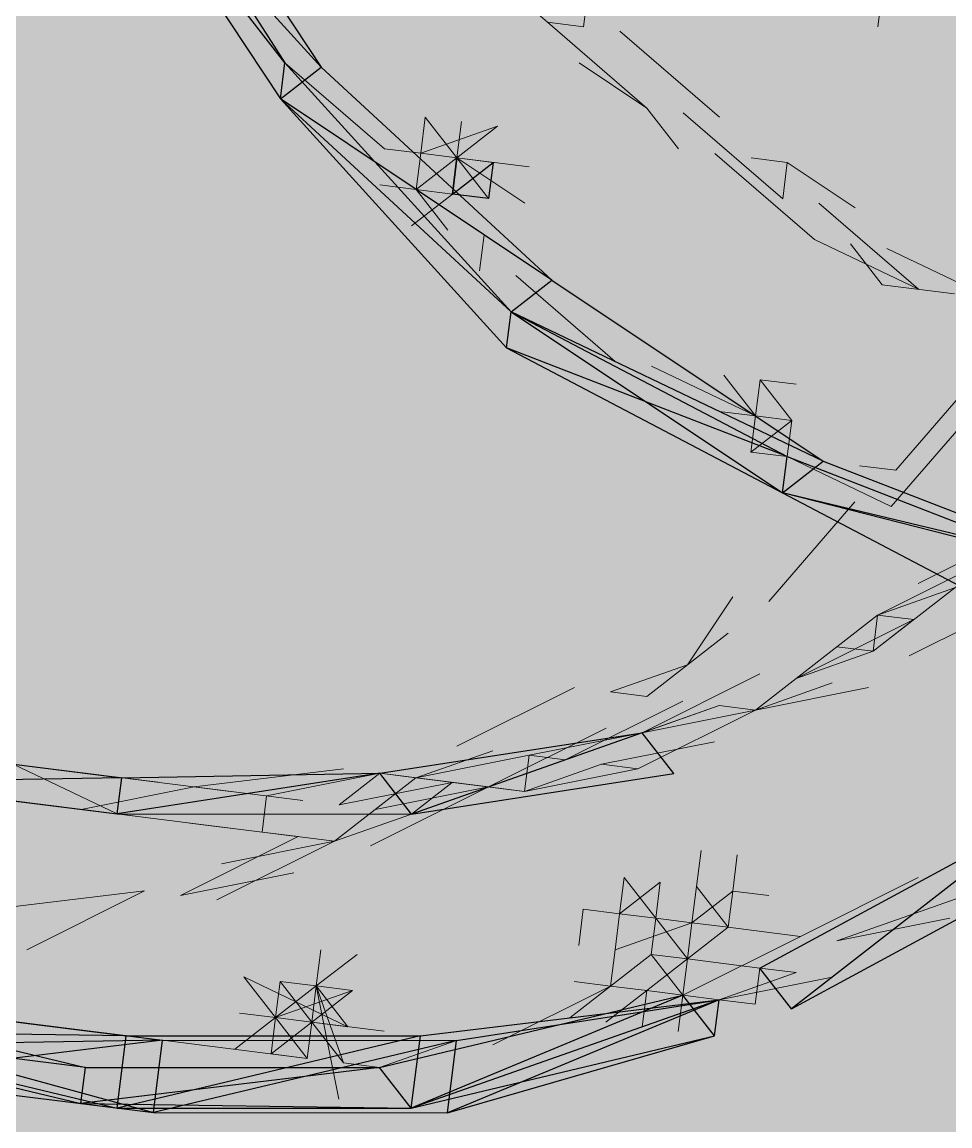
# Model space of a CAD drawing. Header units: metres. Extents: x -4 to 509425, y 7549 to 4732445.
# Drawn here: x 475995.3535 to 475995.5688, y 4719727.1808 to 4719727.4369 of the extents above; entities that cross this region are included whole.
import ezdxf

# ---------------------------------------------------------------- set-up
doc = ezdxf.new("R2010")
doc.units = ezdxf.units.M
doc.header["$LTSCALE"] = 0.01
doc.header["$MEASUREMENT"] = 0
doc.layers.get('0').update_dxf_attribs({"lineweight": 0})
doc.layers.add('_SUBESTACIÓN', color=1, linetype='Continuous')
doc.layers.add('SUBESTACION LA VID', color=253, linetype='Continuous')

# ---------------------------------------------------------------- blocks, each defined once
blk = doc.blocks.new('A$Cfff6051d')
at = {"layer": 'SUBESTACION LA VID', "lineweight": 0}
for p, q in [((475995.45228, 4719727.45685), (475995.47537, 4719727.43689)), ((475995.49217, 4719727.43478), (475995.51527, 4719727.41482)), ((475995.43756, 4719727.4075), (475995.41447, 4719727.42746)), ((475995.44596, 4719727.40645), (475995.44702, 4719727.41485)), ((475995.50687, 4719727.41587), (475995.52997, 4719727.39591)), ((475995.45436, 4719727.40539), (475995.45542, 4719727.41379)), ((475995.45436, 4719727.40539), (475995.45542, 4719727.41379)), ((475995.45542, 4719727.41379), (475995.45436, 4719727.40539)), ((475995.51422, 4719727.40642), (475995.53731, 4719727.38646)), ((475995.44386, 4719727.38964), (475995.45331, 4719727.39699)), ((475995.44491, 4719727.39805), (475995.45331, 4719727.39699)), ((475995.45331, 4719727.39699), (475995.45331, 4719727.39699)), ((475995.45331, 4719727.39699), (475995.45331, 4719727.39699)), ((475995.45331, 4719727.39699), (475995.45331, 4719727.39699)), ((475995.53837, 4719727.39486), (475995.56146, 4719727.3749)), ((475995.53731, 4719727.38646), (475995.56146, 4719727.3749)), ((475995.55411, 4719727.38435), (475995.57826, 4719727.37279)), ((475995.4911, 4719727.35812), (475995.468, 4719727.37808)), ((475995.52365, 4719727.34551), (475995.5247, 4719727.35391)), ((475995.5331, 4719727.35286), (475995.5331, 4719727.35286)), ((475995.55514, 4719727.3245), (475995.5751, 4719727.34759)), ((475995.53099, 4719727.33606), (475995.53205, 4719727.34446)), ((475995.53099, 4719727.33606), (475995.53099, 4719727.33606)), ((475995.53099, 4719727.33606), (475995.53099, 4719727.33606)), ((475995.55514, 4719727.3245), (475995.53099, 4719727.33606)), ((475995.52678, 4719727.30246), (475995.54674, 4719727.32555)), ((475995.52678, 4719727.30246), (475995.54674, 4719727.32555)), ((475995.56143, 4719727.30664), (475995.58875, 4719727.32028)), ((475995.55093, 4719727.2909), (475995.57929, 4719727.31294)), ((475995.55198, 4719727.2993), (475995.57929, 4719727.31294)), ((475995.56983, 4719727.30559), (475995.55198, 4719727.2993)), ((475995.55933, 4719727.28984), (475995.58664, 4719727.30348)), ((475995.53308, 4719727.2846), (475995.56038, 4719727.29824)), ((475995.53308, 4719727.2846), (475995.56038, 4719727.29824)), ((475995.52362, 4719727.27725), (475995.54253, 4719727.29195)), ((475995.55093, 4719727.2909), (475995.54253, 4719727.29195)), ((475995.49737, 4719727.27201), (475995.52468, 4719727.28566)), ((475995.45431, 4719727.26888), (475995.48162, 4719727.28252)), ((475995.54148, 4719727.28355), (475995.52362, 4719727.27725)), ((475995.52362, 4719727.27725), (475995.54988, 4719727.2825)), ((475995.47952, 4719727.26572), (475995.50682, 4719727.27936)), ((475995.47952, 4719727.26572), (475995.51522, 4719727.27831)), ((475995.49632, 4719727.26361), (475995.52362, 4719727.27725)), ((475995.49737, 4719727.27201), (475995.51522, 4719727.27831)), ((475995.49737, 4719727.27201), (475995.52362, 4719727.27725)), ((475995.49737, 4719727.27201), (475995.52362, 4719727.27725)), ((475995.49737, 4719727.27201), (475995.52362, 4719727.27725)), ((475995.46166, 4719727.25943), (475995.48897, 4719727.27307)), ((475995.47111, 4719727.26677), (475995.49737, 4719727.27201)), ((475995.47111, 4719727.26677), (475995.49737, 4719727.27201)), ((475995.47111, 4719727.26677), (475995.49737, 4719727.27201)), ((475995.49737, 4719727.27201), (475995.49737, 4719727.27201)), ((475995.48792, 4719727.26467), (475995.51417, 4719727.26991)), ((475995.3598, 4719727.26366), (475995.38501, 4719727.2605)), ((475995.39341, 4719727.25945), (475995.42806, 4719727.26364)), ((475995.47006, 4719727.25837), (475995.48792, 4719727.26467)), ((475995.48792, 4719727.26467), (475995.47006, 4719727.25837)), ((475995.47006, 4719727.25837), (475995.49632, 4719727.26361)), ((475995.48792, 4719727.26467), (475995.49632, 4719727.26361)), ((475995.36821, 4719727.26261), (475995.40181, 4719727.2584)), ((475995.42595, 4719727.24684), (475995.44486, 4719727.26153)), ((475995.36715, 4719727.25421), (475995.39341, 4719727.25945)), ((475995.39341, 4719727.25945), (475995.41861, 4719727.25629)), ((475995.42701, 4719727.25524), (475995.45326, 4719727.26048)), ((475995.42701, 4719727.25524), (475995.45326, 4719727.26048)), ((475995.43435, 4719727.24579), (475995.46166, 4719727.25943)), ((475995.43435, 4719727.24579), (475995.46166, 4719727.25943)), ((475995.43541, 4719727.25419), (475995.46166, 4719727.25943)), ((475995.45326, 4719727.26048), (475995.45326, 4719727.26048)), ((475995.46166, 4719727.25943), (475995.46166, 4719727.25943)), ((475995.35035, 4719727.25632), (475995.37555, 4719727.25316)), ((475995.35035, 4719727.25632), (475995.38395, 4719727.2521)), ((475995.39235, 4719727.25105), (475995.42595, 4719727.24684)), ((475995.39025, 4719727.23425), (475995.41755, 4719727.24789)), ((475995.39865, 4719727.2332), (475995.42595, 4719727.24684)), ((475995.3997, 4719727.2416), (475995.42595, 4719727.24684)), ((475995.51101, 4719727.24471), (475995.50996, 4719727.23631)), ((475995.39025, 4719727.23425), (475995.4165, 4719727.23949)), ((475995.56141, 4719727.23839), (475995.5341, 4719727.22475)), ((475995.34719, 4719727.23112), (475995.38185, 4719727.2353)), ((475995.35454, 4719727.22166), (475995.38185, 4719727.2353)), ((475995.4921, 4719727.23001), (475995.50156, 4719727.23736)), ((475995.5005, 4719727.22896), (475995.50156, 4719727.23736)), ((475995.5089, 4719727.22791), (475995.50996, 4719727.23631)), ((475995.5089, 4719727.22791), (475995.51836, 4719727.23525)), ((475995.5425, 4719727.22369), (475995.57821, 4719727.23628)), ((475995.49105, 4719727.22161), (475995.5089, 4719727.22791)), ((475995.5005, 4719727.22896), (475995.4921, 4719727.23001)), ((475995.5089, 4719727.22791), (475995.5005, 4719727.22896)), ((475995.5089, 4719727.22791), (475995.5089, 4719727.22791)), ((475995.5089, 4719727.22791), (475995.5089, 4719727.22791)), ((475995.5089, 4719727.22791), (475995.5089, 4719727.22791)), ((475995.5173, 4719727.22685), (475995.5089, 4719727.22791)), ((475995.5089, 4719727.22791), (475995.5089, 4719727.22791)), ((475995.5089, 4719727.22791), (475995.5089, 4719727.22791)), ((475995.5425, 4719727.22369), (475995.56876, 4719727.22894)), ((475995.5425, 4719727.22369), (475995.56876, 4719727.22894)), ((475995.56876, 4719727.22894), (475995.5425, 4719727.22369)), ((475995.5173, 4719727.22685), (475995.5173, 4719727.22685)), ((475995.5341, 4719727.22475), (475995.5068, 4719727.21111)), ((475995.42174, 4719727.21324), (475995.42279, 4719727.22164)), ((475995.4984, 4719727.21216), (475995.50785, 4719727.21951)), ((475995.5068, 4719727.21111), (475995.50785, 4719727.21951)), ((475995.51625, 4719727.21845), (475995.51625, 4719727.21845)), ((475995.51625, 4719727.21845), (475995.51625, 4719727.21845)), ((475995.51625, 4719727.21845), (475995.52465, 4719727.2174)), ((475995.51625, 4719727.21845), (475995.51625, 4719727.21845)), ((475995.51625, 4719727.21845), (475995.52465, 4719727.2174)), ((475995.52465, 4719727.2174), (475995.53305, 4719727.21635)), ((475995.5152, 4719727.21005), (475995.53305, 4719727.21635)), ((475995.5152, 4719727.21005), (475995.53305, 4719727.21635)), ((475995.5152, 4719727.21005), (475995.53305, 4719727.21635)), ((475995.53305, 4719727.21635), (475995.5152, 4719727.21005)), ((475995.5152, 4719727.21005), (475995.54145, 4719727.21529)), ((475995.41334, 4719727.21429), (475995.41229, 4719727.20589)), ((475995.41229, 4719727.20589), (475995.41334, 4719727.21429)), ((475995.41229, 4719727.20589), (475995.42174, 4719727.21324)), ((475995.42174, 4719727.21324), (475995.42174, 4719727.21324)), ((475995.49, 4719727.21321), (475995.46269, 4719727.19957)), ((475995.4984, 4719727.21216), (475995.4984, 4719727.21216)), ((475995.5152, 4719727.21005), (475995.5236, 4719727.209)), ((475995.36083, 4719727.20381), (475995.34403, 4719727.20592)), ((475995.41229, 4719727.20589), (475995.42909, 4719727.20378)), ((475995.41963, 4719727.19644), (475995.42069, 4719727.20484)), ((475995.48894, 4719727.20481), (475995.48894, 4719727.20481)), ((475995.37763, 4719727.2017), (475995.36083, 4719727.20381)), ((475995.49734, 4719727.20376), (475995.49734, 4719727.20376)), ((475995.41963, 4719727.19644), (475995.38603, 4719727.20065)), ((475995.41963, 4719727.19644), (475995.41963, 4719727.19644))]:
    blk.add_line(p, q, dxfattribs=at)
for points in [[(475995.46173, 4719727.46419), (475995.48483, 4719727.44423), (475995.48377, 4719727.43583)], [(475995.51949, 4719727.44842), (475995.55309, 4719727.44421), (475995.55203, 4719727.43581)], [(475995.48377, 4719727.43583), (475995.47537, 4719727.43689), (475995.49847, 4719727.41693)], [(475995.48377, 4719727.43583), (475995.47537, 4719727.43689), (475995.49847, 4719727.41693)], [(475995.48272, 4719727.42743), (475995.49847, 4719727.41693), (475995.50582, 4719727.40747)], [(475995.44596, 4719727.40645), (475995.44702, 4719727.41485), (475995.44596, 4719727.40645), (475995.43756, 4719727.4075)], [(475995.45436, 4719727.40539), (475995.44702, 4719727.41485), (475995.45436, 4719727.40539), (475995.44596, 4719727.40645), (475995.44491, 4719727.39805), (475995.44596, 4719727.40645)], [(475995.44596, 4719727.40645), (475995.44702, 4719727.41485), (475995.44596, 4719727.40645)], [(475995.45542, 4719727.41379), (475995.45436, 4719727.40539), (475995.44702, 4719727.41485)], [(475995.50687, 4719727.41587), (475995.52997, 4719727.39591), (475995.53102, 4719727.40431)], [(475995.46276, 4719727.40434), (475995.45436, 4719727.40539), (475995.46382, 4719727.41274), (475995.44596, 4719727.40645)], [(475995.45436, 4719727.40539), (475995.46382, 4719727.41274), (475995.45436, 4719727.40539), (475995.46382, 4719727.41274)], [(475995.45436, 4719727.40539), (475995.44596, 4719727.40645), (475995.45436, 4719727.40539), (475995.44491, 4719727.39805)], [(475995.45436, 4719727.40539), (475995.44491, 4719727.39805), (475995.45331, 4719727.39699), (475995.44491, 4719727.39805)], [(475995.45331, 4719727.39699), (475995.45436, 4719727.40539), (475995.45331, 4719727.39699)], [(475995.45436, 4719727.40539), (475995.46171, 4719727.39594), (475995.45436, 4719727.40539), (475995.46171, 4719727.39594)], [(475995.47011, 4719727.39489), (475995.45436, 4719727.40539), (475995.47116, 4719727.40329)], [(475995.45436, 4719727.40539), (475995.46171, 4719727.39594), (475995.45436, 4719727.40539)], [(475995.52262, 4719727.40537), (475995.53102, 4719727.40431), (475995.54677, 4719727.39381)], [(475995.44491, 4719727.39805), (475995.43651, 4719727.3991), (475995.44491, 4719727.39805)], [(475995.45226, 4719727.38859), (475995.44491, 4719727.39805), (475995.45331, 4719727.39699)], [(475995.4596, 4719727.37914), (475995.46066, 4719727.38754), (475995.44491, 4719727.39805)], [(475995.54571, 4719727.38541), (475995.55306, 4719727.37595), (475995.56986, 4719727.37385)], [(475995.52259, 4719727.33711), (475995.52365, 4719727.34551), (475995.4995, 4719727.35707)], [(475995.54779, 4719727.33395), (475995.55619, 4719727.3329), (475995.57615, 4719727.35599)], [(475995.5163, 4719727.35496), (475995.52365, 4719727.34551), (475995.51525, 4719727.34656), (475995.52365, 4719727.34551), (475995.52259, 4719727.33711)], [(475995.53205, 4719727.34446), (475995.5247, 4719727.35391), (475995.52365, 4719727.34551), (475995.5247, 4719727.35391)], [(475995.52365, 4719727.34551), (475995.5247, 4719727.35391), (475995.52365, 4719727.34551), (475995.5247, 4719727.35391)], [(475995.5331, 4719727.35286), (475995.5247, 4719727.35391), (475995.5331, 4719727.35286)], [(475995.52365, 4719727.34551), (475995.52259, 4719727.33711), (475995.53205, 4719727.34446)], [(475995.53205, 4719727.34446), (475995.52365, 4719727.34551), (475995.53205, 4719727.34446), (475995.52365, 4719727.34551)], [(475995.52259, 4719727.33711), (475995.53205, 4719727.34446), (475995.53099, 4719727.33606), (475995.53205, 4719727.34446)], [(475995.52259, 4719727.33711), (475995.53099, 4719727.33606), (475995.53205, 4719727.34446), (475995.53099, 4719727.33606)], [(475995.49002, 4719727.28147), (475995.50788, 4719727.28776), (475995.51838, 4719727.30351)], [(475995.53308, 4719727.2846), (475995.55198, 4719727.2993), (475995.56038, 4719727.29824)], [(475995.53308, 4719727.2846), (475995.55093, 4719727.2909), (475995.55198, 4719727.2993)], [(475995.53308, 4719727.2846), (475995.55093, 4719727.2909), (475995.56038, 4719727.29824)], [(475995.49002, 4719727.28147), (475995.49842, 4719727.28041), (475995.51733, 4719727.29511)], [(475995.51522, 4719727.27831), (475995.52362, 4719727.27725), (475995.54253, 4719727.29195)], [(475995.3346, 4719727.26682), (475995.3514, 4719727.26472), (475995.36821, 4719727.26261)], [(475995.3346, 4719727.26682), (475995.35035, 4719727.25632), (475995.35875, 4719727.25526)], [(475995.43646, 4719727.26259), (475995.44486, 4719727.26153), (475995.46271, 4719727.26783)], [(475995.44486, 4719727.26153), (475995.47111, 4719727.26677), (475995.47952, 4719727.26572)], [(475995.44486, 4719727.26153), (475995.47006, 4719727.25837), (475995.47111, 4719727.26677)], [(475995.3514, 4719727.26472), (475995.37555, 4719727.25316), (475995.38395, 4719727.2521)], [(475995.46166, 4719727.25943), (475995.47006, 4719727.25837), (475995.48792, 4719727.26467)], [(475995.40915, 4719727.24895), (475995.41021, 4719727.25735), (475995.43646, 4719727.26259)], [(475995.40915, 4719727.24895), (475995.41021, 4719727.25735), (475995.43646, 4719727.26259)], [(475995.42701, 4719727.25524), (475995.43646, 4719727.26259), (475995.46166, 4719727.25943)], [(475995.42595, 4719727.24684), (475995.44381, 4719727.25313), (475995.45326, 4719727.26048)], [(475995.35875, 4719727.25526), (475995.37555, 4719727.25316), (475995.38395, 4719727.2521)], [(475995.38395, 4719727.2521), (475995.40915, 4719727.24895), (475995.41755, 4719727.24789)], [(475995.38395, 4719727.2521), (475995.40915, 4719727.24895), (475995.41755, 4719727.24789)], [(475995.52676, 4719727.2342), (475995.51836, 4719727.23525), (475995.51941, 4719727.24365), (475995.51836, 4719727.23525)], [(475995.4921, 4719727.23001), (475995.49316, 4719727.23841), (475995.4921, 4719727.23001), (475995.4837, 4719727.23106), (475995.4921, 4719727.23001), (475995.4837, 4719727.23106), (475995.48265, 4719727.22266)], [(475995.5005, 4719727.22896), (475995.50156, 4719727.23736), (475995.5005, 4719727.22896), (475995.49316, 4719727.23841)], [(475995.5089, 4719727.22791), (475995.50996, 4719727.23631), (475995.5089, 4719727.22791), (475995.50996, 4719727.23631)], [(475995.51836, 4719727.23525), (475995.5173, 4719727.22685), (475995.50996, 4719727.23631)], [(475995.5173, 4719727.22685), (475995.5257, 4719727.2258), (475995.5173, 4719727.22685), (475995.51836, 4719727.23525)], [(475995.4921, 4719727.23001), (475995.49105, 4719727.22161), (475995.49, 4719727.21321), (475995.49945, 4719727.22056)], [(475995.5089, 4719727.22791), (475995.5005, 4719727.22896), (475995.50785, 4719727.21951), (475995.49945, 4719727.22056), (475995.50785, 4719727.21951), (475995.5068, 4719727.21111)], [(475995.49945, 4719727.22056), (475995.5005, 4719727.22896), (475995.49945, 4719727.22056), (475995.5068, 4719727.21111), (475995.50785, 4719727.21951)], [(475995.49945, 4719727.22056), (475995.5005, 4719727.22896), (475995.49945, 4719727.22056)], [(475995.49945, 4719727.22056), (475995.5068, 4719727.21111), (475995.49945, 4719727.22056), (475995.50785, 4719727.21951), (475995.49945, 4719727.22056), (475995.5005, 4719727.22896), (475995.49945, 4719727.22056)], [(475995.5173, 4719727.22685), (475995.5089, 4719727.22791), (475995.50785, 4719727.21951)], [(475995.50785, 4719727.21951), (475995.5173, 4719727.22685), (475995.5089, 4719727.22791), (475995.5173, 4719727.22685)], [(475995.5173, 4719727.22685), (475995.50785, 4719727.21951), (475995.5089, 4719727.22791)], [(475995.5173, 4719727.22685), (475995.50785, 4719727.21951), (475995.5089, 4719727.22791), (475995.50785, 4719727.21951)], [(475995.5089, 4719727.22791), (475995.50785, 4719727.21951), (475995.51625, 4719727.21845), (475995.50785, 4719727.21951)], [(475995.50785, 4719727.21951), (475995.51625, 4719727.21845), (475995.50785, 4719727.21951), (475995.5173, 4719727.22685)], [(475995.5173, 4719727.22685), (475995.5257, 4719727.2258), (475995.5173, 4719727.22685)], [(475995.5257, 4719727.2258), (475995.5341, 4719727.22475), (475995.5257, 4719727.2258)], [(475995.43749, 4719727.20273), (475995.42069, 4719727.20484), (475995.43014, 4719727.21218), (475995.42174, 4719727.21324), (475995.43119, 4719727.22058)], [(475995.50785, 4719727.21951), (475995.49945, 4719727.22056), (475995.50785, 4719727.21951), (475995.5068, 4719727.21111), (475995.50785, 4719727.21951), (475995.5068, 4719727.21111)], [(475995.50785, 4719727.21951), (475995.4984, 4719727.21216), (475995.50785, 4719727.21951)], [(475995.4984, 4719727.21216), (475995.5068, 4719727.21111), (475995.50785, 4719727.21951), (475995.5068, 4719727.21111)], [(475995.5068, 4719727.21111), (475995.50785, 4719727.21951), (475995.51625, 4719727.21845), (475995.50785, 4719727.21951), (475995.51625, 4719727.21845)], [(475995.51625, 4719727.21845), (475995.50785, 4719727.21951), (475995.51625, 4719727.21845)], [(475995.5152, 4719727.21005), (475995.5236, 4719727.209), (475995.52465, 4719727.2174), (475995.5236, 4719727.209)], [(475995.51625, 4719727.21845), (475995.52465, 4719727.2174), (475995.51625, 4719727.21845)], [(475995.42069, 4719727.20484), (475995.41334, 4719727.21429), (475995.41229, 4719727.20589), (475995.40494, 4719727.21534)], [(475995.42909, 4719727.20378), (475995.40494, 4719727.21534), (475995.42909, 4719727.20378)], [(475995.41334, 4719727.21429), (475995.41229, 4719727.20589), (475995.41123, 4719727.19749), (475995.41229, 4719727.20589), (475995.41123, 4719727.19749)], [(475995.43014, 4719727.21218), (475995.41229, 4719727.20589), (475995.42174, 4719727.21324)], [(475995.42174, 4719727.21324), (475995.41334, 4719727.21429), (475995.42069, 4719727.20484)], [(475995.42174, 4719727.21324), (475995.41334, 4719727.21429), (475995.42069, 4719727.20484)], [(475995.42069, 4719727.20484), (475995.42803, 4719727.19538), (475995.42174, 4719727.21324), (475995.42909, 4719727.20378)], [(475995.43014, 4719727.21218), (475995.42069, 4719727.20484), (475995.42174, 4719727.21324), (475995.42069, 4719727.20484)], [(475995.42069, 4719727.20484), (475995.43014, 4719727.21218), (475995.42069, 4719727.20484)], [(475995.42069, 4719727.20484), (475995.42909, 4719727.20378), (475995.42069, 4719727.20484), (475995.43014, 4719727.21218), (475995.42069, 4719727.20484)], [(475995.42174, 4719727.21324), (475995.42698, 4719727.18698), (475995.42174, 4719727.21324)], [(475995.4816, 4719727.21426), (475995.49, 4719727.21321), (475995.48054, 4719727.20586), (475995.49, 4719727.21321)], [(475995.49, 4719727.21321), (475995.4984, 4719727.21216), (475995.48894, 4719727.20481)], [(475995.4984, 4719727.21216), (475995.49, 4719727.21321), (475995.4984, 4719727.21216)], [(475995.49734, 4719727.20376), (475995.4984, 4719727.21216), (475995.49734, 4719727.20376)], [(475995.5068, 4719727.21111), (475995.50574, 4719727.20271), (475995.5068, 4719727.21111), (475995.50574, 4719727.20271)], [(475995.50574, 4719727.20271), (475995.5068, 4719727.21111), (475995.50574, 4719727.20271)], [(475995.5152, 4719727.21005), (475995.5068, 4719727.21111), (475995.5152, 4719727.21005), (475995.5068, 4719727.21111)], [(475995.41229, 4719727.20589), (475995.40283, 4719727.19854), (475995.41229, 4719727.20589), (475995.41123, 4719727.19749), (475995.41963, 4719727.19644), (475995.41229, 4719727.20589), (475995.41963, 4719727.19644), (475995.42069, 4719727.20484)], [(475995.40389, 4719727.20694), (475995.41229, 4719727.20589), (475995.40389, 4719727.20694)], [(475995.41229, 4719727.20589), (475995.42069, 4719727.20484), (475995.41123, 4719727.19749)], [(475995.42069, 4719727.20484), (475995.41123, 4719727.19749), (475995.42069, 4719727.20484), (475995.41963, 4719727.19644), (475995.42069, 4719727.20484), (475995.42803, 4719727.19538)], [(475995.42069, 4719727.20484), (475995.41963, 4719727.19644), (475995.42069, 4719727.20484)], [(475995.42803, 4719727.19538), (475995.42069, 4719727.20484), (475995.42909, 4719727.20378)], [(475995.45429, 4719727.20062), (475995.43643, 4719727.19433), (475995.42803, 4719727.19538)]]:
    blk.add_lwpolyline(points, dxfattribs=at)
at = {"layer": 'SUBESTACION LA VID'}
blk.add_lwpolyline([(475995.45331, 4719727.39699), (475995.46276, 4719727.40434), (475995.46171, 4719727.39594)], close=True, dxfattribs=at)
for points, knots in [([(475995.37984, 4719727.49153), (475995.37984, 4719727.49153), (475995.37038, 4719727.48418), (475995.37038, 4719727.48418), (475995.37038, 4719727.48418), (475995.42287, 4719727.4264), (475995.42287, 4719727.4264), (475995.42287, 4719727.4264), (475995.37984, 4719727.49153), (475995.37984, 4719727.49153)], [0, 0, 0, 0, 1, 1, 1, 2, 2, 2, 3, 3, 3, 3]), ([(475995.37878, 4719727.48313), (475995.37878, 4719727.48313), (475995.37038, 4719727.48418), (475995.37038, 4719727.48418), (475995.37038, 4719727.48418), (475995.41447, 4719727.42746), (475995.41447, 4719727.42746), (475995.41447, 4719727.42746), (475995.37878, 4719727.48313), (475995.37878, 4719727.48313)], [0, 0, 0, 0, 1, 1, 1, 2, 2, 2, 3, 3, 3, 3]), ([(475995.37038, 4719727.48418), (475995.37038, 4719727.48418), (475995.41447, 4719727.42746), (475995.41447, 4719727.42746), (475995.41447, 4719727.42746), (475995.41342, 4719727.41906), (475995.41342, 4719727.41906), (475995.41342, 4719727.41906), (475995.37038, 4719727.48418), (475995.37038, 4719727.48418)], [0, 0, 0, 0, 1, 1, 1, 2, 2, 2, 3, 3, 3, 3]), ([(475995.37038, 4719727.48418), (475995.37038, 4719727.48418), (475995.42287, 4719727.4264), (475995.42287, 4719727.4264), (475995.42287, 4719727.4264), (475995.41342, 4719727.41906), (475995.41342, 4719727.41906), (475995.41342, 4719727.41906), (475995.37038, 4719727.48418), (475995.37038, 4719727.48418)], [0, 0, 0, 0, 1, 1, 1, 2, 2, 2, 3, 3, 3, 3]), ([(475995.41447, 4719727.42746), (475995.41447, 4719727.42746), (475995.41342, 4719727.41906), (475995.41342, 4719727.41906), (475995.41342, 4719727.41906), (475995.46695, 4719727.36968), (475995.46695, 4719727.36968), (475995.46695, 4719727.36968), (475995.41447, 4719727.42746), (475995.41447, 4719727.42746)], [0, 0, 0, 0, 1, 1, 1, 2, 2, 2, 3, 3, 3, 3]), ([(475995.42287, 4719727.4264), (475995.42287, 4719727.4264), (475995.41342, 4719727.41906), (475995.41342, 4719727.41906), (475995.41342, 4719727.41906), (475995.4764, 4719727.37703), (475995.4764, 4719727.37703), (475995.4764, 4719727.37703), (475995.42287, 4719727.4264), (475995.42287, 4719727.4264)], [0, 0, 0, 0, 1, 1, 1, 2, 2, 2, 3, 3, 3, 3]), ([(475995.41342, 4719727.41906), (475995.41342, 4719727.41906), (475995.46695, 4719727.36968), (475995.46695, 4719727.36968), (475995.46695, 4719727.36968), (475995.4659, 4719727.36128), (475995.4659, 4719727.36128), (475995.4659, 4719727.36128), (475995.41342, 4719727.41906), (475995.41342, 4719727.41906)], [0, 0, 0, 0, 1, 1, 1, 2, 2, 2, 3, 3, 3, 3]), ([(475995.41342, 4719727.41906), (475995.41342, 4719727.41906), (475995.4764, 4719727.37703), (475995.4764, 4719727.37703), (475995.4764, 4719727.37703), (475995.46695, 4719727.36968), (475995.46695, 4719727.36968), (475995.46695, 4719727.36968), (475995.41342, 4719727.41906), (475995.41342, 4719727.41906)], [0, 0, 0, 0, 1, 1, 1, 2, 2, 2, 3, 3, 3, 3]), ([(475995.45436, 4719727.40539), (475995.45436, 4719727.40539), (475995.45331, 4719727.39699), (475995.45331, 4719727.39699), (475995.45331, 4719727.39699), (475995.45436, 4719727.40539), (475995.45436, 4719727.40539)], [0, 0, 0, 0, 1, 1, 1, 2, 2, 2, 2]), ([(475995.4764, 4719727.37703), (475995.4764, 4719727.37703), (475995.46695, 4719727.36968), (475995.46695, 4719727.36968), (475995.46695, 4719727.36968), (475995.53939, 4719727.33501), (475995.53939, 4719727.33501), (475995.53939, 4719727.33501), (475995.4764, 4719727.37703), (475995.4764, 4719727.37703)], [0, 0, 0, 0, 1, 1, 1, 2, 2, 2, 3, 3, 3, 3]), ([(475995.46695, 4719727.36968), (475995.46695, 4719727.36968), (475995.4659, 4719727.36128), (475995.4659, 4719727.36128), (475995.4659, 4719727.36128), (475995.53099, 4719727.33606), (475995.53099, 4719727.33606), (475995.53099, 4719727.33606), (475995.46695, 4719727.36968), (475995.46695, 4719727.36968)], [0, 0, 0, 0, 1, 1, 1, 2, 2, 2, 3, 3, 3, 3]), ([(475995.46695, 4719727.36968), (475995.46695, 4719727.36968), (475995.53939, 4719727.33501), (475995.53939, 4719727.33501), (475995.53939, 4719727.33501), (475995.52994, 4719727.32766), (475995.52994, 4719727.32766), (475995.52994, 4719727.32766), (475995.46695, 4719727.36968), (475995.46695, 4719727.36968)], [0, 0, 0, 0, 1, 1, 1, 2, 2, 2, 3, 3, 3, 3]), ([(475995.4659, 4719727.36128), (475995.4659, 4719727.36128), (475995.53099, 4719727.33606), (475995.53099, 4719727.33606), (475995.53099, 4719727.33606), (475995.52994, 4719727.32766), (475995.52994, 4719727.32766), (475995.52994, 4719727.32766), (475995.4659, 4719727.36128), (475995.4659, 4719727.36128)], [0, 0, 0, 0, 1, 1, 1, 2, 2, 2, 3, 3, 3, 3]), ([(475995.53099, 4719727.33606), (475995.53099, 4719727.33606), (475995.52994, 4719727.32766), (475995.52994, 4719727.32766), (475995.52994, 4719727.32766), (475995.59609, 4719727.31083), (475995.59609, 4719727.31083), (475995.59609, 4719727.31083), (475995.53099, 4719727.33606), (475995.53099, 4719727.33606)], [0, 0, 0, 0, 1, 1, 1, 2, 2, 2, 3, 3, 3, 3]), ([(475995.53939, 4719727.33501), (475995.53939, 4719727.33501), (475995.52994, 4719727.32766), (475995.52994, 4719727.32766), (475995.52994, 4719727.32766), (475995.60449, 4719727.30978), (475995.60449, 4719727.30978), (475995.60449, 4719727.30978), (475995.53939, 4719727.33501), (475995.53939, 4719727.33501)], [0, 0, 0, 0, 1, 1, 1, 2, 2, 2, 3, 3, 3, 3]), ([(475995.52994, 4719727.32766), (475995.52994, 4719727.32766), (475995.59609, 4719727.31083), (475995.59609, 4719727.31083), (475995.59609, 4719727.31083), (475995.59399, 4719727.29403), (475995.59399, 4719727.29403), (475995.59399, 4719727.29403), (475995.52994, 4719727.32766), (475995.52994, 4719727.32766)], [0, 0, 0, 0, 1, 1, 1, 2, 2, 2, 3, 3, 3, 3]), ([(475995.52994, 4719727.32766), (475995.52994, 4719727.32766), (475995.60449, 4719727.30978), (475995.60449, 4719727.30978), (475995.60449, 4719727.30978), (475995.59399, 4719727.29403), (475995.59399, 4719727.29403), (475995.59399, 4719727.29403), (475995.52994, 4719727.32766), (475995.52994, 4719727.32766)], [0, 0, 0, 0, 1, 1, 1, 2, 2, 2, 3, 3, 3, 3]), ([(475995.43646, 4719727.26259), (475995.43646, 4719727.26259), (475995.44381, 4719727.25313), (475995.44381, 4719727.25313), (475995.44381, 4719727.25313), (475995.49737, 4719727.27201), (475995.49737, 4719727.27201), (475995.49737, 4719727.27201), (475995.43646, 4719727.26259), (475995.43646, 4719727.26259)], [0, 0, 0, 0, 1, 1, 1, 2, 2, 2, 3, 3, 3, 3]), ([(475995.44381, 4719727.25313), (475995.44381, 4719727.25313), (475995.49737, 4719727.27201), (475995.49737, 4719727.27201), (475995.49737, 4719727.27201), (475995.50472, 4719727.26256), (475995.50472, 4719727.26256), (475995.50472, 4719727.26256), (475995.44381, 4719727.25313), (475995.44381, 4719727.25313)], [0, 0, 0, 0, 1, 1, 1, 2, 2, 2, 3, 3, 3, 3]), ([(475995.3178, 4719727.26893), (475995.3178, 4719727.26893), (475995.31675, 4719727.26053), (475995.31675, 4719727.26053), (475995.31675, 4719727.26053), (475995.37661, 4719727.26156), (475995.37661, 4719727.26156), (475995.37661, 4719727.26156), (475995.3178, 4719727.26893), (475995.3178, 4719727.26893)], [0, 0, 0, 0, 1, 1, 1, 2, 2, 2, 3, 3, 3, 3]), ([(475995.31675, 4719727.26053), (475995.31675, 4719727.26053), (475995.37661, 4719727.26156), (475995.37661, 4719727.26156), (475995.37661, 4719727.26156), (475995.37555, 4719727.25316), (475995.37555, 4719727.25316), (475995.37555, 4719727.25316), (475995.31675, 4719727.26053), (475995.31675, 4719727.26053)], [0, 0, 0, 0, 1, 1, 1, 2, 2, 2, 3, 3, 3, 3]), ([(475995.37661, 4719727.26156), (475995.37661, 4719727.26156), (475995.37555, 4719727.25316), (475995.37555, 4719727.25316), (475995.37555, 4719727.25316), (475995.43646, 4719727.26259), (475995.43646, 4719727.26259), (475995.43646, 4719727.26259), (475995.37661, 4719727.26156), (475995.37661, 4719727.26156)], [0, 0, 0, 0, 1, 1, 1, 2, 2, 2, 3, 3, 3, 3]), ([(475995.37555, 4719727.25316), (475995.37555, 4719727.25316), (475995.43646, 4719727.26259), (475995.43646, 4719727.26259), (475995.43646, 4719727.26259), (475995.44381, 4719727.25313), (475995.44381, 4719727.25313), (475995.44381, 4719727.25313), (475995.37555, 4719727.25316), (475995.37555, 4719727.25316)], [0, 0, 0, 0, 1, 1, 1, 2, 2, 2, 3, 3, 3, 3]), ([(475995.52465, 4719727.2174), (475995.52465, 4719727.2174), (475995.532, 4719727.20795), (475995.532, 4719727.20795), (475995.532, 4719727.20795), (475995.58872, 4719727.25203), (475995.58872, 4719727.25203), (475995.58872, 4719727.25203), (475995.52465, 4719727.2174), (475995.52465, 4719727.2174)], [0, 0, 0, 0, 1, 1, 1, 2, 2, 2, 3, 3, 3, 3]), ([(475995.532, 4719727.20795), (475995.532, 4719727.20795), (475995.58872, 4719727.25203), (475995.58872, 4719727.25203), (475995.58872, 4719727.25203), (475995.59607, 4719727.24258), (475995.59607, 4719727.24258), (475995.59607, 4719727.24258), (475995.532, 4719727.20795), (475995.532, 4719727.20795)], [0, 0, 0, 0, 1, 1, 1, 2, 2, 2, 3, 3, 3, 3]), ([(475995.29363, 4719727.21223), (475995.29363, 4719727.21223), (475995.29258, 4719727.20383), (475995.29258, 4719727.20383), (475995.29258, 4719727.20383), (475995.36818, 4719727.19436), (475995.36818, 4719727.19436), (475995.36818, 4719727.19436), (475995.29363, 4719727.21223), (475995.29363, 4719727.21223)], [0, 0, 0, 0, 1, 1, 1, 2, 2, 2, 3, 3, 3, 3]), ([(475995.30203, 4719727.21118), (475995.30203, 4719727.21118), (475995.30098, 4719727.20278), (475995.30098, 4719727.20278), (475995.30098, 4719727.20278), (475995.37763, 4719727.2017), (475995.37763, 4719727.2017), (475995.37763, 4719727.2017), (475995.30203, 4719727.21118), (475995.30203, 4719727.21118)], [0, 0, 0, 0, 1, 1, 1, 2, 2, 2, 3, 3, 3, 3]), ([(475995.43643, 4719727.19433), (475995.43643, 4719727.19433), (475995.44378, 4719727.18488), (475995.44378, 4719727.18488), (475995.44378, 4719727.18488), (475995.5068, 4719727.21111), (475995.5068, 4719727.21111), (475995.5068, 4719727.21111), (475995.43643, 4719727.19433), (475995.43643, 4719727.19433)], [0, 0, 0, 0, 1, 1, 1, 2, 2, 2, 3, 3, 3, 3]), ([(475995.44378, 4719727.18488), (475995.44378, 4719727.18488), (475995.5068, 4719727.21111), (475995.5068, 4719727.21111), (475995.5068, 4719727.21111), (475995.51414, 4719727.20165), (475995.51414, 4719727.20165), (475995.51414, 4719727.20165), (475995.44378, 4719727.18488), (475995.44378, 4719727.18488)], [0, 0, 0, 0, 1, 1, 1, 2, 2, 2, 3, 3, 3, 3]), ([(475995.44589, 4719727.20168), (475995.44589, 4719727.20168), (475995.44378, 4719727.18488), (475995.44378, 4719727.18488), (475995.44378, 4719727.18488), (475995.5152, 4719727.21005), (475995.5152, 4719727.21005), (475995.5152, 4719727.21005), (475995.44589, 4719727.20168), (475995.44589, 4719727.20168)], [0, 0, 0, 0, 1, 1, 1, 2, 2, 2, 3, 3, 3, 3]), ([(475995.44378, 4719727.18488), (475995.44378, 4719727.18488), (475995.5152, 4719727.21005), (475995.5152, 4719727.21005), (475995.5152, 4719727.21005), (475995.51414, 4719727.20165), (475995.51414, 4719727.20165), (475995.51414, 4719727.20165), (475995.44378, 4719727.18488), (475995.44378, 4719727.18488)], [0, 0, 0, 0, 1, 1, 1, 2, 2, 2, 3, 3, 3, 3]), ([(475995.45429, 4719727.20062), (475995.45429, 4719727.20062), (475995.45218, 4719727.18382), (475995.45218, 4719727.18382), (475995.45218, 4719727.18382), (475995.5152, 4719727.21005), (475995.5152, 4719727.21005), (475995.5152, 4719727.21005), (475995.45429, 4719727.20062), (475995.45429, 4719727.20062)], [0, 0, 0, 0, 1, 1, 1, 2, 2, 2, 3, 3, 3, 3]), ([(475995.45218, 4719727.18382), (475995.45218, 4719727.18382), (475995.5152, 4719727.21005), (475995.5152, 4719727.21005), (475995.5152, 4719727.21005), (475995.51414, 4719727.20165), (475995.51414, 4719727.20165), (475995.51414, 4719727.20165), (475995.45218, 4719727.18382), (475995.45218, 4719727.18382)], [0, 0, 0, 0, 1, 1, 1, 2, 2, 2, 3, 3, 3, 3]), ([(475995.45429, 4719727.20062), (475995.45429, 4719727.20062), (475995.45218, 4719727.18382), (475995.45218, 4719727.18382), (475995.45218, 4719727.18382), (475995.5152, 4719727.21005), (475995.5152, 4719727.21005), (475995.5152, 4719727.21005), (475995.45429, 4719727.20062), (475995.45429, 4719727.20062)], [0, 0, 0, 0, 1, 1, 1, 2, 2, 2, 3, 3, 3, 3]), ([(475995.45218, 4719727.18382), (475995.45218, 4719727.18382), (475995.5152, 4719727.21005), (475995.5152, 4719727.21005), (475995.5152, 4719727.21005), (475995.51414, 4719727.20165), (475995.51414, 4719727.20165), (475995.51414, 4719727.20165), (475995.45218, 4719727.18382), (475995.45218, 4719727.18382)], [0, 0, 0, 0, 1, 1, 1, 2, 2, 2, 3, 3, 3, 3]), ([(475995.31883, 4719727.20907), (475995.31883, 4719727.20907), (475995.31672, 4719727.19227), (475995.31672, 4719727.19227), (475995.31672, 4719727.19227), (475995.38603, 4719727.20065), (475995.38603, 4719727.20065), (475995.38603, 4719727.20065), (475995.31883, 4719727.20907), (475995.31883, 4719727.20907)], [0, 0, 0, 0, 1, 1, 1, 2, 2, 2, 3, 3, 3, 3]), ([(475995.32723, 4719727.20802), (475995.32723, 4719727.20802), (475995.32618, 4719727.19962), (475995.32618, 4719727.19962), (475995.32618, 4719727.19962), (475995.38603, 4719727.20065), (475995.38603, 4719727.20065), (475995.38603, 4719727.20065), (475995.32723, 4719727.20802), (475995.32723, 4719727.20802)], [0, 0, 0, 0, 1, 1, 1, 2, 2, 2, 3, 3, 3, 3]), ([(475995.29258, 4719727.20383), (475995.29258, 4719727.20383), (475995.36818, 4719727.19436), (475995.36818, 4719727.19436), (475995.36818, 4719727.19436), (475995.36713, 4719727.18595), (475995.36713, 4719727.18595), (475995.36713, 4719727.18595), (475995.29258, 4719727.20383), (475995.29258, 4719727.20383)], [0, 0, 0, 0, 1, 1, 1, 2, 2, 2, 3, 3, 3, 3]), ([(475995.30098, 4719727.20278), (475995.30098, 4719727.20278), (475995.37763, 4719727.2017), (475995.37763, 4719727.2017), (475995.37763, 4719727.2017), (475995.37553, 4719727.1849), (475995.37553, 4719727.1849), (475995.37553, 4719727.1849), (475995.30098, 4719727.20278), (475995.30098, 4719727.20278)], [0, 0, 0, 0, 1, 1, 1, 2, 2, 2, 3, 3, 3, 3]), ([(475995.31672, 4719727.19227), (475995.31672, 4719727.19227), (475995.38603, 4719727.20065), (475995.38603, 4719727.20065), (475995.38603, 4719727.20065), (475995.38393, 4719727.18385), (475995.38393, 4719727.18385), (475995.38393, 4719727.18385), (475995.31672, 4719727.19227), (475995.31672, 4719727.19227)], [0, 0, 0, 0, 1, 1, 1, 2, 2, 2, 3, 3, 3, 3]), ([(475995.32618, 4719727.19962), (475995.32618, 4719727.19962), (475995.38603, 4719727.20065), (475995.38603, 4719727.20065), (475995.38603, 4719727.20065), (475995.38393, 4719727.18385), (475995.38393, 4719727.18385), (475995.38393, 4719727.18385), (475995.32618, 4719727.19962), (475995.32618, 4719727.19962)], [0, 0, 0, 0, 1, 1, 1, 2, 2, 2, 3, 3, 3, 3]), ([(475995.37763, 4719727.2017), (475995.37763, 4719727.2017), (475995.37553, 4719727.1849), (475995.37553, 4719727.1849), (475995.37553, 4719727.1849), (475995.44589, 4719727.20168), (475995.44589, 4719727.20168), (475995.44589, 4719727.20168), (475995.37763, 4719727.2017), (475995.37763, 4719727.2017)], [0, 0, 0, 0, 1, 1, 1, 2, 2, 2, 3, 3, 3, 3]), ([(475995.37553, 4719727.1849), (475995.37553, 4719727.1849), (475995.44589, 4719727.20168), (475995.44589, 4719727.20168), (475995.44589, 4719727.20168), (475995.44378, 4719727.18488), (475995.44378, 4719727.18488), (475995.44378, 4719727.18488), (475995.37553, 4719727.1849), (475995.37553, 4719727.1849)], [0, 0, 0, 0, 1, 1, 1, 2, 2, 2, 3, 3, 3, 3]), ([(475995.38603, 4719727.20065), (475995.38603, 4719727.20065), (475995.38393, 4719727.18385), (475995.38393, 4719727.18385), (475995.38393, 4719727.18385), (475995.45429, 4719727.20062), (475995.45429, 4719727.20062), (475995.45429, 4719727.20062), (475995.38603, 4719727.20065), (475995.38603, 4719727.20065)], [0, 0, 0, 0, 1, 1, 1, 2, 2, 2, 3, 3, 3, 3]), ([(475995.38603, 4719727.20065), (475995.38603, 4719727.20065), (475995.38393, 4719727.18385), (475995.38393, 4719727.18385), (475995.38393, 4719727.18385), (475995.45429, 4719727.20062), (475995.45429, 4719727.20062), (475995.45429, 4719727.20062), (475995.38603, 4719727.20065), (475995.38603, 4719727.20065)], [0, 0, 0, 0, 1, 1, 1, 2, 2, 2, 3, 3, 3, 3]), ([(475995.38393, 4719727.18385), (475995.38393, 4719727.18385), (475995.45429, 4719727.20062), (475995.45429, 4719727.20062), (475995.45429, 4719727.20062), (475995.45218, 4719727.18382), (475995.45218, 4719727.18382), (475995.45218, 4719727.18382), (475995.38393, 4719727.18385), (475995.38393, 4719727.18385)], [0, 0, 0, 0, 1, 1, 1, 2, 2, 2, 3, 3, 3, 3]), ([(475995.38393, 4719727.18385), (475995.38393, 4719727.18385), (475995.45429, 4719727.20062), (475995.45429, 4719727.20062), (475995.45429, 4719727.20062), (475995.45218, 4719727.18382), (475995.45218, 4719727.18382), (475995.45218, 4719727.18382), (475995.38393, 4719727.18385), (475995.38393, 4719727.18385)], [0, 0, 0, 0, 1, 1, 1, 2, 2, 2, 3, 3, 3, 3]), ([(475995.36818, 4719727.19436), (475995.36818, 4719727.19436), (475995.36713, 4719727.18595), (475995.36713, 4719727.18595), (475995.36713, 4719727.18595), (475995.43643, 4719727.19433), (475995.43643, 4719727.19433), (475995.43643, 4719727.19433), (475995.36818, 4719727.19436), (475995.36818, 4719727.19436)], [0, 0, 0, 0, 1, 1, 1, 2, 2, 2, 3, 3, 3, 3]), ([(475995.36713, 4719727.18595), (475995.36713, 4719727.18595), (475995.43643, 4719727.19433), (475995.43643, 4719727.19433), (475995.43643, 4719727.19433), (475995.44378, 4719727.18488), (475995.44378, 4719727.18488), (475995.44378, 4719727.18488), (475995.36713, 4719727.18595), (475995.36713, 4719727.18595)], [0, 0, 0, 0, 1, 1, 1, 2, 2, 2, 3, 3, 3, 3])]:
    blk.add_open_spline(points, degree=3, knots=knots, dxfattribs=at)
at = {"layer": 'SUBESTACION LA VID', "lineweight": 0}
for points, knots in [([(475995.37984, 4719727.49153), (475995.37984, 4719727.49153), (475995.37038, 4719727.48418), (475995.37038, 4719727.48418), (475995.37038, 4719727.48418), (475995.42287, 4719727.4264), (475995.42287, 4719727.4264), (475995.42287, 4719727.4264), (475995.37984, 4719727.49153), (475995.37984, 4719727.49153)], [0, 0, 0, 0, 1, 1, 1, 2, 2, 2, 3, 3, 3, 3]), ([(475995.37878, 4719727.48313), (475995.37878, 4719727.48313), (475995.37038, 4719727.48418), (475995.37038, 4719727.48418), (475995.37038, 4719727.48418), (475995.41447, 4719727.42746), (475995.41447, 4719727.42746), (475995.41447, 4719727.42746), (475995.37878, 4719727.48313), (475995.37878, 4719727.48313)], [0, 0, 0, 0, 1, 1, 1, 2, 2, 2, 3, 3, 3, 3]), ([(475995.37038, 4719727.48418), (475995.37038, 4719727.48418), (475995.41447, 4719727.42746), (475995.41447, 4719727.42746), (475995.41447, 4719727.42746), (475995.41342, 4719727.41906), (475995.41342, 4719727.41906), (475995.41342, 4719727.41906), (475995.37038, 4719727.48418), (475995.37038, 4719727.48418)], [0, 0, 0, 0, 1, 1, 1, 2, 2, 2, 3, 3, 3, 3]), ([(475995.37038, 4719727.48418), (475995.37038, 4719727.48418), (475995.42287, 4719727.4264), (475995.42287, 4719727.4264), (475995.42287, 4719727.4264), (475995.41342, 4719727.41906), (475995.41342, 4719727.41906), (475995.41342, 4719727.41906), (475995.37038, 4719727.48418), (475995.37038, 4719727.48418)], [0, 0, 0, 0, 1, 1, 1, 2, 2, 2, 3, 3, 3, 3]), ([(475995.41447, 4719727.42746), (475995.41447, 4719727.42746), (475995.41342, 4719727.41906), (475995.41342, 4719727.41906), (475995.41342, 4719727.41906), (475995.46695, 4719727.36968), (475995.46695, 4719727.36968), (475995.46695, 4719727.36968), (475995.41447, 4719727.42746), (475995.41447, 4719727.42746)], [0, 0, 0, 0, 1, 1, 1, 2, 2, 2, 3, 3, 3, 3]), ([(475995.42287, 4719727.4264), (475995.42287, 4719727.4264), (475995.41342, 4719727.41906), (475995.41342, 4719727.41906), (475995.41342, 4719727.41906), (475995.4764, 4719727.37703), (475995.4764, 4719727.37703), (475995.4764, 4719727.37703), (475995.42287, 4719727.4264), (475995.42287, 4719727.4264)], [0, 0, 0, 0, 1, 1, 1, 2, 2, 2, 3, 3, 3, 3]), ([(475995.41342, 4719727.41906), (475995.41342, 4719727.41906), (475995.46695, 4719727.36968), (475995.46695, 4719727.36968), (475995.46695, 4719727.36968), (475995.4659, 4719727.36128), (475995.4659, 4719727.36128), (475995.4659, 4719727.36128), (475995.41342, 4719727.41906), (475995.41342, 4719727.41906)], [0, 0, 0, 0, 1, 1, 1, 2, 2, 2, 3, 3, 3, 3]), ([(475995.41342, 4719727.41906), (475995.41342, 4719727.41906), (475995.4764, 4719727.37703), (475995.4764, 4719727.37703), (475995.4764, 4719727.37703), (475995.46695, 4719727.36968), (475995.46695, 4719727.36968), (475995.46695, 4719727.36968), (475995.41342, 4719727.41906), (475995.41342, 4719727.41906)], [0, 0, 0, 0, 1, 1, 1, 2, 2, 2, 3, 3, 3, 3]), ([(475995.45436, 4719727.40539), (475995.45436, 4719727.40539), (475995.45331, 4719727.39699), (475995.45331, 4719727.39699), (475995.45331, 4719727.39699), (475995.45436, 4719727.40539), (475995.45436, 4719727.40539)], [0, 0, 0, 0, 1, 1, 1, 2, 2, 2, 2]), ([(475995.4764, 4719727.37703), (475995.4764, 4719727.37703), (475995.46695, 4719727.36968), (475995.46695, 4719727.36968), (475995.46695, 4719727.36968), (475995.53939, 4719727.33501), (475995.53939, 4719727.33501), (475995.53939, 4719727.33501), (475995.4764, 4719727.37703), (475995.4764, 4719727.37703)], [0, 0, 0, 0, 1, 1, 1, 2, 2, 2, 3, 3, 3, 3]), ([(475995.46695, 4719727.36968), (475995.46695, 4719727.36968), (475995.4659, 4719727.36128), (475995.4659, 4719727.36128), (475995.4659, 4719727.36128), (475995.53099, 4719727.33606), (475995.53099, 4719727.33606), (475995.53099, 4719727.33606), (475995.46695, 4719727.36968), (475995.46695, 4719727.36968)], [0, 0, 0, 0, 1, 1, 1, 2, 2, 2, 3, 3, 3, 3]), ([(475995.46695, 4719727.36968), (475995.46695, 4719727.36968), (475995.53939, 4719727.33501), (475995.53939, 4719727.33501), (475995.53939, 4719727.33501), (475995.52994, 4719727.32766), (475995.52994, 4719727.32766), (475995.52994, 4719727.32766), (475995.46695, 4719727.36968), (475995.46695, 4719727.36968)], [0, 0, 0, 0, 1, 1, 1, 2, 2, 2, 3, 3, 3, 3]), ([(475995.4659, 4719727.36128), (475995.4659, 4719727.36128), (475995.53099, 4719727.33606), (475995.53099, 4719727.33606), (475995.53099, 4719727.33606), (475995.52994, 4719727.32766), (475995.52994, 4719727.32766), (475995.52994, 4719727.32766), (475995.4659, 4719727.36128), (475995.4659, 4719727.36128)], [0, 0, 0, 0, 1, 1, 1, 2, 2, 2, 3, 3, 3, 3]), ([(475995.53099, 4719727.33606), (475995.53099, 4719727.33606), (475995.52994, 4719727.32766), (475995.52994, 4719727.32766), (475995.52994, 4719727.32766), (475995.59609, 4719727.31083), (475995.59609, 4719727.31083), (475995.59609, 4719727.31083), (475995.53099, 4719727.33606), (475995.53099, 4719727.33606)], [0, 0, 0, 0, 1, 1, 1, 2, 2, 2, 3, 3, 3, 3]), ([(475995.53939, 4719727.33501), (475995.53939, 4719727.33501), (475995.52994, 4719727.32766), (475995.52994, 4719727.32766), (475995.52994, 4719727.32766), (475995.60449, 4719727.30978), (475995.60449, 4719727.30978), (475995.60449, 4719727.30978), (475995.53939, 4719727.33501), (475995.53939, 4719727.33501)], [0, 0, 0, 0, 1, 1, 1, 2, 2, 2, 3, 3, 3, 3]), ([(475995.52994, 4719727.32766), (475995.52994, 4719727.32766), (475995.59609, 4719727.31083), (475995.59609, 4719727.31083), (475995.59609, 4719727.31083), (475995.59399, 4719727.29403), (475995.59399, 4719727.29403), (475995.59399, 4719727.29403), (475995.52994, 4719727.32766), (475995.52994, 4719727.32766)], [0, 0, 0, 0, 1, 1, 1, 2, 2, 2, 3, 3, 3, 3]), ([(475995.52994, 4719727.32766), (475995.52994, 4719727.32766), (475995.60449, 4719727.30978), (475995.60449, 4719727.30978), (475995.60449, 4719727.30978), (475995.59399, 4719727.29403), (475995.59399, 4719727.29403), (475995.59399, 4719727.29403), (475995.52994, 4719727.32766), (475995.52994, 4719727.32766)], [0, 0, 0, 0, 1, 1, 1, 2, 2, 2, 3, 3, 3, 3]), ([(475995.43646, 4719727.26259), (475995.43646, 4719727.26259), (475995.44381, 4719727.25313), (475995.44381, 4719727.25313), (475995.44381, 4719727.25313), (475995.49737, 4719727.27201), (475995.49737, 4719727.27201), (475995.49737, 4719727.27201), (475995.43646, 4719727.26259), (475995.43646, 4719727.26259)], [0, 0, 0, 0, 1, 1, 1, 2, 2, 2, 3, 3, 3, 3]), ([(475995.44381, 4719727.25313), (475995.44381, 4719727.25313), (475995.49737, 4719727.27201), (475995.49737, 4719727.27201), (475995.49737, 4719727.27201), (475995.50472, 4719727.26256), (475995.50472, 4719727.26256), (475995.50472, 4719727.26256), (475995.44381, 4719727.25313), (475995.44381, 4719727.25313)], [0, 0, 0, 0, 1, 1, 1, 2, 2, 2, 3, 3, 3, 3]), ([(475995.3178, 4719727.26893), (475995.3178, 4719727.26893), (475995.31675, 4719727.26053), (475995.31675, 4719727.26053), (475995.31675, 4719727.26053), (475995.37661, 4719727.26156), (475995.37661, 4719727.26156), (475995.37661, 4719727.26156), (475995.3178, 4719727.26893), (475995.3178, 4719727.26893)], [0, 0, 0, 0, 1, 1, 1, 2, 2, 2, 3, 3, 3, 3]), ([(475995.31675, 4719727.26053), (475995.31675, 4719727.26053), (475995.37661, 4719727.26156), (475995.37661, 4719727.26156), (475995.37661, 4719727.26156), (475995.37555, 4719727.25316), (475995.37555, 4719727.25316), (475995.37555, 4719727.25316), (475995.31675, 4719727.26053), (475995.31675, 4719727.26053)], [0, 0, 0, 0, 1, 1, 1, 2, 2, 2, 3, 3, 3, 3]), ([(475995.37661, 4719727.26156), (475995.37661, 4719727.26156), (475995.37555, 4719727.25316), (475995.37555, 4719727.25316), (475995.37555, 4719727.25316), (475995.43646, 4719727.26259), (475995.43646, 4719727.26259), (475995.43646, 4719727.26259), (475995.37661, 4719727.26156), (475995.37661, 4719727.26156)], [0, 0, 0, 0, 1, 1, 1, 2, 2, 2, 3, 3, 3, 3]), ([(475995.37555, 4719727.25316), (475995.37555, 4719727.25316), (475995.43646, 4719727.26259), (475995.43646, 4719727.26259), (475995.43646, 4719727.26259), (475995.44381, 4719727.25313), (475995.44381, 4719727.25313), (475995.44381, 4719727.25313), (475995.37555, 4719727.25316), (475995.37555, 4719727.25316)], [0, 0, 0, 0, 1, 1, 1, 2, 2, 2, 3, 3, 3, 3]), ([(475995.52465, 4719727.2174), (475995.52465, 4719727.2174), (475995.532, 4719727.20795), (475995.532, 4719727.20795), (475995.532, 4719727.20795), (475995.58872, 4719727.25203), (475995.58872, 4719727.25203), (475995.58872, 4719727.25203), (475995.52465, 4719727.2174), (475995.52465, 4719727.2174)], [0, 0, 0, 0, 1, 1, 1, 2, 2, 2, 3, 3, 3, 3]), ([(475995.532, 4719727.20795), (475995.532, 4719727.20795), (475995.58872, 4719727.25203), (475995.58872, 4719727.25203), (475995.58872, 4719727.25203), (475995.59607, 4719727.24258), (475995.59607, 4719727.24258), (475995.59607, 4719727.24258), (475995.532, 4719727.20795), (475995.532, 4719727.20795)], [0, 0, 0, 0, 1, 1, 1, 2, 2, 2, 3, 3, 3, 3]), ([(475995.29363, 4719727.21223), (475995.29363, 4719727.21223), (475995.29258, 4719727.20383), (475995.29258, 4719727.20383), (475995.29258, 4719727.20383), (475995.36818, 4719727.19436), (475995.36818, 4719727.19436), (475995.36818, 4719727.19436), (475995.29363, 4719727.21223), (475995.29363, 4719727.21223)], [0, 0, 0, 0, 1, 1, 1, 2, 2, 2, 3, 3, 3, 3]), ([(475995.30203, 4719727.21118), (475995.30203, 4719727.21118), (475995.30098, 4719727.20278), (475995.30098, 4719727.20278), (475995.30098, 4719727.20278), (475995.37763, 4719727.2017), (475995.37763, 4719727.2017), (475995.37763, 4719727.2017), (475995.30203, 4719727.21118), (475995.30203, 4719727.21118)], [0, 0, 0, 0, 1, 1, 1, 2, 2, 2, 3, 3, 3, 3]), ([(475995.43643, 4719727.19433), (475995.43643, 4719727.19433), (475995.44378, 4719727.18488), (475995.44378, 4719727.18488), (475995.44378, 4719727.18488), (475995.5068, 4719727.21111), (475995.5068, 4719727.21111), (475995.5068, 4719727.21111), (475995.43643, 4719727.19433), (475995.43643, 4719727.19433)], [0, 0, 0, 0, 1, 1, 1, 2, 2, 2, 3, 3, 3, 3]), ([(475995.44378, 4719727.18488), (475995.44378, 4719727.18488), (475995.5068, 4719727.21111), (475995.5068, 4719727.21111), (475995.5068, 4719727.21111), (475995.51414, 4719727.20165), (475995.51414, 4719727.20165), (475995.51414, 4719727.20165), (475995.44378, 4719727.18488), (475995.44378, 4719727.18488)], [0, 0, 0, 0, 1, 1, 1, 2, 2, 2, 3, 3, 3, 3]), ([(475995.44589, 4719727.20168), (475995.44589, 4719727.20168), (475995.44378, 4719727.18488), (475995.44378, 4719727.18488), (475995.44378, 4719727.18488), (475995.5152, 4719727.21005), (475995.5152, 4719727.21005), (475995.5152, 4719727.21005), (475995.44589, 4719727.20168), (475995.44589, 4719727.20168)], [0, 0, 0, 0, 1, 1, 1, 2, 2, 2, 3, 3, 3, 3]), ([(475995.44378, 4719727.18488), (475995.44378, 4719727.18488), (475995.5152, 4719727.21005), (475995.5152, 4719727.21005), (475995.5152, 4719727.21005), (475995.51414, 4719727.20165), (475995.51414, 4719727.20165), (475995.51414, 4719727.20165), (475995.44378, 4719727.18488), (475995.44378, 4719727.18488)], [0, 0, 0, 0, 1, 1, 1, 2, 2, 2, 3, 3, 3, 3]), ([(475995.45429, 4719727.20062), (475995.45429, 4719727.20062), (475995.45218, 4719727.18382), (475995.45218, 4719727.18382), (475995.45218, 4719727.18382), (475995.5152, 4719727.21005), (475995.5152, 4719727.21005), (475995.5152, 4719727.21005), (475995.45429, 4719727.20062), (475995.45429, 4719727.20062)], [0, 0, 0, 0, 1, 1, 1, 2, 2, 2, 3, 3, 3, 3]), ([(475995.45218, 4719727.18382), (475995.45218, 4719727.18382), (475995.5152, 4719727.21005), (475995.5152, 4719727.21005), (475995.5152, 4719727.21005), (475995.51414, 4719727.20165), (475995.51414, 4719727.20165), (475995.51414, 4719727.20165), (475995.45218, 4719727.18382), (475995.45218, 4719727.18382)], [0, 0, 0, 0, 1, 1, 1, 2, 2, 2, 3, 3, 3, 3]), ([(475995.45429, 4719727.20062), (475995.45429, 4719727.20062), (475995.45218, 4719727.18382), (475995.45218, 4719727.18382), (475995.45218, 4719727.18382), (475995.5152, 4719727.21005), (475995.5152, 4719727.21005), (475995.5152, 4719727.21005), (475995.45429, 4719727.20062), (475995.45429, 4719727.20062)], [0, 0, 0, 0, 1, 1, 1, 2, 2, 2, 3, 3, 3, 3]), ([(475995.45218, 4719727.18382), (475995.45218, 4719727.18382), (475995.5152, 4719727.21005), (475995.5152, 4719727.21005), (475995.5152, 4719727.21005), (475995.51414, 4719727.20165), (475995.51414, 4719727.20165), (475995.51414, 4719727.20165), (475995.45218, 4719727.18382), (475995.45218, 4719727.18382)], [0, 0, 0, 0, 1, 1, 1, 2, 2, 2, 3, 3, 3, 3]), ([(475995.31883, 4719727.20907), (475995.31883, 4719727.20907), (475995.31672, 4719727.19227), (475995.31672, 4719727.19227), (475995.31672, 4719727.19227), (475995.38603, 4719727.20065), (475995.38603, 4719727.20065), (475995.38603, 4719727.20065), (475995.31883, 4719727.20907), (475995.31883, 4719727.20907)], [0, 0, 0, 0, 1, 1, 1, 2, 2, 2, 3, 3, 3, 3]), ([(475995.32723, 4719727.20802), (475995.32723, 4719727.20802), (475995.32618, 4719727.19962), (475995.32618, 4719727.19962), (475995.32618, 4719727.19962), (475995.38603, 4719727.20065), (475995.38603, 4719727.20065), (475995.38603, 4719727.20065), (475995.32723, 4719727.20802), (475995.32723, 4719727.20802)], [0, 0, 0, 0, 1, 1, 1, 2, 2, 2, 3, 3, 3, 3]), ([(475995.29258, 4719727.20383), (475995.29258, 4719727.20383), (475995.36818, 4719727.19436), (475995.36818, 4719727.19436), (475995.36818, 4719727.19436), (475995.36713, 4719727.18595), (475995.36713, 4719727.18595), (475995.36713, 4719727.18595), (475995.29258, 4719727.20383), (475995.29258, 4719727.20383)], [0, 0, 0, 0, 1, 1, 1, 2, 2, 2, 3, 3, 3, 3]), ([(475995.30098, 4719727.20278), (475995.30098, 4719727.20278), (475995.37763, 4719727.2017), (475995.37763, 4719727.2017), (475995.37763, 4719727.2017), (475995.37553, 4719727.1849), (475995.37553, 4719727.1849), (475995.37553, 4719727.1849), (475995.30098, 4719727.20278), (475995.30098, 4719727.20278)], [0, 0, 0, 0, 1, 1, 1, 2, 2, 2, 3, 3, 3, 3]), ([(475995.31672, 4719727.19227), (475995.31672, 4719727.19227), (475995.38603, 4719727.20065), (475995.38603, 4719727.20065), (475995.38603, 4719727.20065), (475995.38393, 4719727.18385), (475995.38393, 4719727.18385), (475995.38393, 4719727.18385), (475995.31672, 4719727.19227), (475995.31672, 4719727.19227)], [0, 0, 0, 0, 1, 1, 1, 2, 2, 2, 3, 3, 3, 3]), ([(475995.32618, 4719727.19962), (475995.32618, 4719727.19962), (475995.38603, 4719727.20065), (475995.38603, 4719727.20065), (475995.38603, 4719727.20065), (475995.38393, 4719727.18385), (475995.38393, 4719727.18385), (475995.38393, 4719727.18385), (475995.32618, 4719727.19962), (475995.32618, 4719727.19962)], [0, 0, 0, 0, 1, 1, 1, 2, 2, 2, 3, 3, 3, 3]), ([(475995.37763, 4719727.2017), (475995.37763, 4719727.2017), (475995.37553, 4719727.1849), (475995.37553, 4719727.1849), (475995.37553, 4719727.1849), (475995.44589, 4719727.20168), (475995.44589, 4719727.20168), (475995.44589, 4719727.20168), (475995.37763, 4719727.2017), (475995.37763, 4719727.2017)], [0, 0, 0, 0, 1, 1, 1, 2, 2, 2, 3, 3, 3, 3]), ([(475995.37553, 4719727.1849), (475995.37553, 4719727.1849), (475995.44589, 4719727.20168), (475995.44589, 4719727.20168), (475995.44589, 4719727.20168), (475995.44378, 4719727.18488), (475995.44378, 4719727.18488), (475995.44378, 4719727.18488), (475995.37553, 4719727.1849), (475995.37553, 4719727.1849)], [0, 0, 0, 0, 1, 1, 1, 2, 2, 2, 3, 3, 3, 3]), ([(475995.38603, 4719727.20065), (475995.38603, 4719727.20065), (475995.38393, 4719727.18385), (475995.38393, 4719727.18385), (475995.38393, 4719727.18385), (475995.45429, 4719727.20062), (475995.45429, 4719727.20062), (475995.45429, 4719727.20062), (475995.38603, 4719727.20065), (475995.38603, 4719727.20065)], [0, 0, 0, 0, 1, 1, 1, 2, 2, 2, 3, 3, 3, 3]), ([(475995.38603, 4719727.20065), (475995.38603, 4719727.20065), (475995.38393, 4719727.18385), (475995.38393, 4719727.18385), (475995.38393, 4719727.18385), (475995.45429, 4719727.20062), (475995.45429, 4719727.20062), (475995.45429, 4719727.20062), (475995.38603, 4719727.20065), (475995.38603, 4719727.20065)], [0, 0, 0, 0, 1, 1, 1, 2, 2, 2, 3, 3, 3, 3]), ([(475995.38393, 4719727.18385), (475995.38393, 4719727.18385), (475995.45429, 4719727.20062), (475995.45429, 4719727.20062), (475995.45429, 4719727.20062), (475995.45218, 4719727.18382), (475995.45218, 4719727.18382), (475995.45218, 4719727.18382), (475995.38393, 4719727.18385), (475995.38393, 4719727.18385)], [0, 0, 0, 0, 1, 1, 1, 2, 2, 2, 3, 3, 3, 3]), ([(475995.38393, 4719727.18385), (475995.38393, 4719727.18385), (475995.45429, 4719727.20062), (475995.45429, 4719727.20062), (475995.45429, 4719727.20062), (475995.45218, 4719727.18382), (475995.45218, 4719727.18382), (475995.45218, 4719727.18382), (475995.38393, 4719727.18385), (475995.38393, 4719727.18385)], [0, 0, 0, 0, 1, 1, 1, 2, 2, 2, 3, 3, 3, 3]), ([(475995.36818, 4719727.19436), (475995.36818, 4719727.19436), (475995.36713, 4719727.18595), (475995.36713, 4719727.18595), (475995.36713, 4719727.18595), (475995.43643, 4719727.19433), (475995.43643, 4719727.19433), (475995.43643, 4719727.19433), (475995.36818, 4719727.19436), (475995.36818, 4719727.19436)], [0, 0, 0, 0, 1, 1, 1, 2, 2, 2, 3, 3, 3, 3]), ([(475995.36713, 4719727.18595), (475995.36713, 4719727.18595), (475995.43643, 4719727.19433), (475995.43643, 4719727.19433), (475995.43643, 4719727.19433), (475995.44378, 4719727.18488), (475995.44378, 4719727.18488), (475995.44378, 4719727.18488), (475995.36713, 4719727.18595), (475995.36713, 4719727.18595)], [0, 0, 0, 0, 1, 1, 1, 2, 2, 2, 3, 3, 3, 3])]:
    blk.add_open_spline(points, degree=3, knots=knots, dxfattribs=at)

msp = doc.modelspace()

# ---------------------------------------------------------------- hatches: boundary and pattern name
at = {"layer": '_SUBESTACIÓN', "transparency": 33554559}
h = msp.add_hatch(color=1, dxfattribs=at)
h.dxf.hatch_style = 1
h.paths.add_polyline_path([(475968.63988, 4719805.82503), (476089.93862, 4719790.61504), (476078.16862, 4719696.74002), (475956.86864, 4719711.95017)])

# ---------------------------------------------------------------- block references
at = {"linetype": 'Continuous'}
msp.add_blockref('A$Cfff6051d', (0, 0), dxfattribs=at)

doc.saveas('drawing.dxf')
